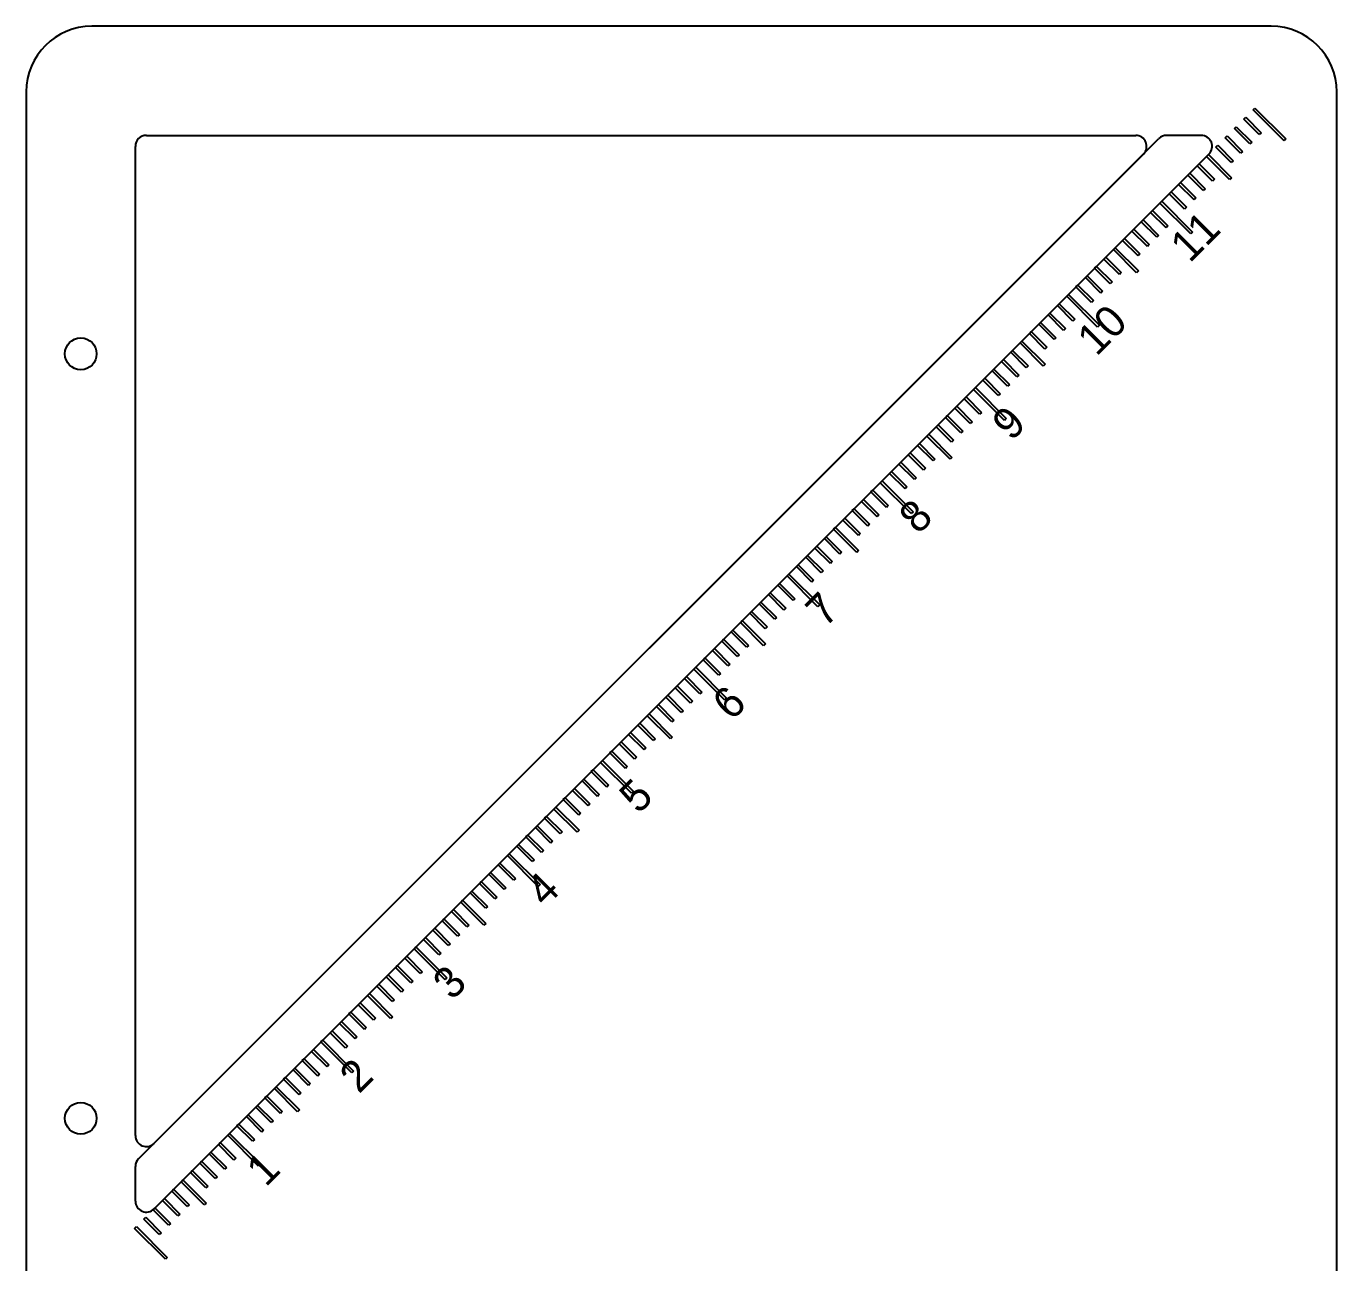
# Model space of a CAD drawing. Header units: millimetres. Extents: x 0 to 260, y -56 to 120.
# Drawn here: x 140 to 260, y 6.8 to 120 of the extents above; entities that cross this region are included whole.
import ezdxf

# ---------------------------------------------------------------- set-up
doc = ezdxf.new("R2010")
doc.units = ezdxf.units.MM
doc.layers.get('0').update_dxf_attribs({"lineweight": 25, "true_color": 0xffffff})
for name, color, linetype, lineweight, true_color in [('engrave', 6, 'Continuous', 25, 0xff00ff), ('guides', 1, 'Continuous', 25, 0xff0000), ('mark', 3, 'Continuous', 25, 0x00ff00)]:
    doc.layers.add(name, color=color, linetype=linetype, lineweight=lineweight, true_color=true_color)
doc.styles.add('textstyle32', font='')
doc.styles.add('textstyle33', font='')
doc.styles.add('textstyle34', font='')
doc.styles.add('textstyle35', font='')
doc.styles.add('textstyle36', font='')
doc.styles.add('textstyle37', font='')
doc.styles.add('textstyle38', font='')
doc.styles.add('textstyle39', font='')
doc.styles.add('textstyle40', font='')
doc.styles.add('textstyle41', font='')
doc.styles.add('textstyle42', font='')
doc.styles.get('textstyle32').set_extended_font_data('FreeMono')
doc.styles.get('textstyle33').set_extended_font_data('FreeMono')
doc.styles.get('textstyle34').set_extended_font_data('FreeMono')
doc.styles.get('textstyle35').set_extended_font_data('FreeMono')
doc.styles.get('textstyle36').set_extended_font_data('FreeMono')
doc.styles.get('textstyle37').set_extended_font_data('FreeMono')
doc.styles.get('textstyle38').set_extended_font_data('FreeMono')
doc.styles.get('textstyle39').set_extended_font_data('FreeMono')
doc.styles.get('textstyle40').set_extended_font_data('FreeMono')
doc.styles.get('textstyle41').set_extended_font_data('FreeMono')
doc.styles.get('textstyle42').set_extended_font_data('FreeMono')

msp = doc.modelspace()

# ---------------------------------------------------------------- linework, layer by layer
for p, q in [((254, 120), (146, 120)), ((140, 114), (140, 6)), ((260, 6), (260, 114)), ((150.29, 16.29), (243.71, 109.71)), ((247.59, 110), (244.41, 110)), ((151.71, 11.71), (248.29, 108.29)), ((150, 12.41), (150, 15.59))]:
    msp.add_line(p, q)
for centre in [(145, 90), (145, 20)]:
    msp.add_circle(centre, 1.45)
for centre, radius, start, end in [((146, 114), 6, 90, 180), ((254, 114), 6, 0, 90), ((244.41, 109), 1, 90, 135), ((247.59, 109), 1, 315, 90), ((151, 15.59), 1, 135, 180), ((151, 12.41), 1, 180, 315)]:
    msp.add_arc(centre, radius, start, end)
at = {"layer": 'engrave'}
for p, q in [((251.49, 111.49), (251.66, 111.66)), ((251.66, 111.66), (253.07, 110.24)), ((252.34, 112.34), (252.51, 112.51)), ((255.17, 109.51), (252.34, 112.34)), ((252.51, 112.51), (255.34, 109.68)), ((250.63, 110.63), (250.8, 110.8)), ((252.05, 109.22), (250.63, 110.63)), ((250.8, 110.8), (252.22, 109.39)), ((252.9, 110.07), (251.49, 111.49)), ((249.78, 109.78), (249.95, 109.95)), ((251.19, 108.37), (249.78, 109.78)), ((249.95, 109.95), (251.37, 108.54)), ((252.22, 109.39), (252.05, 109.22)), ((253.07, 110.24), (252.9, 110.07)), ((255.34, 109.68), (255.17, 109.51)), ((248.07, 108.07), (248.24, 108.24)), ((250.19, 105.95), (248.07, 108.07)), ((248.24, 108.24), (250.37, 106.12)), ((248.93, 108.93), (249.1, 109.1)), ((250.34, 107.51), (248.93, 108.93)), ((249.1, 109.1), (250.51, 107.68)), ((251.37, 108.54), (251.19, 108.37)), ((247.22, 107.22), (247.39, 107.39)), ((248.63, 105.81), (247.22, 107.22)), ((247.39, 107.39), (248.8, 105.98)), ((250.51, 107.68), (250.34, 107.51)), ((245.51, 105.51), (245.68, 105.68)), ((245.68, 105.68), (247.1, 104.27)), ((246.37, 106.37), (246.54, 106.54)), ((247.78, 104.95), (246.37, 106.37)), ((246.54, 106.54), (247.95, 105.12)), ((248.8, 105.98), (248.63, 105.81)), ((250.37, 106.12), (250.19, 105.95)), ((244.66, 104.66), (244.83, 104.83)), ((246.07, 103.24), (244.66, 104.66)), ((244.83, 104.83), (246.24, 103.42)), ((246.93, 104.1), (245.51, 105.51)), ((247.95, 105.12), (247.78, 104.95)), ((243.81, 103.81), (243.98, 103.98)), ((246.63, 100.98), (243.81, 103.81)), ((243.98, 103.98), (246.8, 101.15)), ((246.24, 103.42), (246.07, 103.24)), ((247.1, 104.27), (246.93, 104.1)), ((242.1, 102.1), (242.27, 102.27)), ((243.51, 100.68), (242.1, 102.1)), ((242.27, 102.27), (243.68, 100.85)), ((242.95, 102.95), (243.12, 103.12)), ((244.37, 101.54), (242.95, 102.95)), ((243.12, 103.12), (244.54, 101.71)), ((241.24, 101.24), (241.42, 101.42)), ((242.66, 99.83), (241.24, 101.24)), ((241.42, 101.42), (242.83, 100)), ((243.68, 100.85), (243.51, 100.68)), ((244.54, 101.71), (244.37, 101.54)), ((246.8, 101.15), (246.63, 100.98)), ((239.54, 99.54), (239.71, 99.71)), ((239.71, 99.71), (241.83, 97.59)), ((240.39, 100.39), (240.56, 100.56)), ((241.81, 98.98), (240.39, 100.39)), ((240.56, 100.56), (241.98, 99.15)), ((242.83, 100), (242.66, 99.83)), ((238.68, 98.68), (238.85, 98.85)), ((240.1, 97.27), (238.68, 98.68)), ((238.85, 98.85), (240.27, 97.44)), ((241.66, 97.42), (239.54, 99.54)), ((241.98, 99.15), (241.81, 98.98)), ((237.83, 97.83), (238, 98)), ((239.24, 96.42), (237.83, 97.83)), ((238, 98), (239.42, 96.59)), ((240.27, 97.44), (240.1, 97.27)), ((241.83, 97.59), (241.66, 97.42)), ((236.12, 96.12), (236.29, 96.29)), ((237.54, 94.71), (236.12, 96.12)), ((236.29, 96.29), (237.71, 94.88)), ((236.98, 96.98), (237.15, 97.15)), ((238.39, 95.56), (236.98, 96.98)), ((237.15, 97.15), (238.56, 95.73)), ((239.42, 96.59), (239.24, 96.42)), ((235.27, 95.27), (235.44, 95.44)), ((238.1, 92.44), (235.27, 95.27)), ((235.44, 95.44), (238.27, 92.61)), ((237.71, 94.88), (237.54, 94.71)), ((238.56, 95.73), (238.39, 95.56)), ((233.56, 93.56), (233.73, 93.73)), ((233.73, 93.73), (235.15, 92.32)), ((234.42, 94.42), (234.59, 94.59)), ((235.83, 93), (234.42, 94.42)), ((234.59, 94.59), (236, 93.17)), ((232.71, 92.71), (232.88, 92.88)), ((234.12, 91.3), (232.71, 92.71)), ((232.88, 92.88), (234.29, 91.47)), ((234.98, 92.15), (233.56, 93.56)), ((236, 93.17), (235.83, 93)), ((238.27, 92.61), (238.1, 92.44)), ((231.86, 91.86), (232.03, 92.03)), ((233.27, 90.44), (231.86, 91.86)), ((232.03, 92.03), (233.44, 90.61)), ((234.29, 91.47), (234.12, 91.3)), ((235.15, 92.32), (234.98, 92.15)), ((230.15, 90.15), (230.32, 90.32)), ((231.56, 88.73), (230.15, 90.15)), ((230.32, 90.32), (231.73, 88.91)), ((231, 91), (231.17, 91.17)), ((233.12, 88.88), (231, 91)), ((231.17, 91.17), (233.29, 89.05)), ((233.44, 90.61), (233.27, 90.44)), ((229.3, 89.3), (229.47, 89.47)), ((230.71, 87.88), (229.3, 89.3)), ((229.47, 89.47), (230.88, 88.05)), ((231.73, 88.91), (231.56, 88.73)), ((233.29, 89.05), (233.12, 88.88)), ((227.59, 87.59), (227.76, 87.76)), ((227.76, 87.76), (229.17, 86.34)), ((228.44, 88.44), (228.61, 88.61)), ((229.86, 87.03), (228.44, 88.44)), ((228.61, 88.61), (230.03, 87.2)), ((230.88, 88.05), (230.71, 87.88)), ((226.73, 86.73), (226.91, 86.91)), ((229.56, 83.91), (226.73, 86.73)), ((226.91, 86.91), (229.73, 84.08)), ((229, 86.17), (227.59, 87.59)), ((230.03, 87.2), (229.86, 87.03)), ((225.88, 85.88), (226.05, 86.05)), ((227.3, 84.47), (225.88, 85.88)), ((226.05, 86.05), (227.47, 84.64)), ((229.17, 86.34), (229, 86.17)), ((224.17, 84.17), (224.34, 84.34)), ((225.59, 82.76), (224.17, 84.17)), ((224.34, 84.34), (225.76, 82.93)), ((225.03, 85.03), (225.2, 85.2)), ((226.44, 83.61), (225.03, 85.03)), ((225.2, 85.2), (226.61, 83.78)), ((227.47, 84.64), (227.3, 84.47)), ((229.73, 84.08), (229.56, 83.91)), ((223.32, 83.32), (223.49, 83.49)), ((224.73, 81.91), (223.32, 83.32)), ((223.49, 83.49), (224.91, 82.08)), ((225.76, 82.93), (225.59, 82.76)), ((226.61, 83.78), (226.44, 83.61)), ((221.61, 81.61), (221.78, 81.78)), ((223.03, 80.2), (221.61, 81.61)), ((221.78, 81.78), (223.2, 80.37)), ((222.47, 82.47), (222.64, 82.64)), ((224.59, 80.35), (222.47, 82.47)), ((222.64, 82.64), (224.76, 80.52)), ((224.91, 82.08), (224.73, 81.91)), ((220.76, 80.76), (220.93, 80.93)), ((222.17, 79.35), (220.76, 80.76)), ((220.93, 80.93), (222.34, 79.52)), ((224.76, 80.52), (224.59, 80.35)), ((219.05, 79.05), (219.22, 79.22)), ((219.22, 79.22), (220.64, 77.81)), ((219.91, 79.91), (220.08, 80.08)), ((221.32, 78.49), (219.91, 79.91)), ((220.08, 80.08), (221.49, 78.66)), ((222.34, 79.52), (222.17, 79.35)), ((223.2, 80.37), (223.03, 80.2)), ((218.2, 78.2), (218.37, 78.37)), ((221.03, 75.37), (218.2, 78.2)), ((218.37, 78.37), (221.2, 75.54)), ((220.47, 77.64), (219.05, 79.05)), ((221.49, 78.66), (221.32, 78.49)), ((217.35, 77.35), (217.52, 77.52)), ((218.76, 75.93), (217.35, 77.35)), ((217.52, 77.52), (218.93, 76.1)), ((220.64, 77.81), (220.47, 77.64)), ((215.64, 75.64), (215.81, 75.81)), ((217.05, 74.22), (215.64, 75.64)), ((215.81, 75.81), (217.22, 74.39)), ((216.49, 76.49), (216.66, 76.66)), ((217.91, 75.08), (216.49, 76.49)), ((216.66, 76.66), (218.08, 75.25)), ((218.93, 76.1), (218.76, 75.93)), ((214.78, 74.78), (214.96, 74.96)), ((216.2, 73.37), (214.78, 74.78)), ((214.96, 74.96), (216.37, 73.54)), ((218.08, 75.25), (217.91, 75.08)), ((221.2, 75.54), (221.03, 75.37)), ((213.08, 73.08), (213.25, 73.25)), ((213.25, 73.25), (214.66, 71.83)), ((213.93, 73.93), (214.1, 74.1)), ((216.05, 71.81), (213.93, 73.93)), ((214.1, 74.1), (216.22, 71.98)), ((216.37, 73.54), (216.2, 73.37)), ((217.22, 74.39), (217.05, 74.22)), ((212.22, 72.22), (212.39, 72.39)), ((213.64, 70.81), (212.22, 72.22)), ((212.39, 72.39), (213.81, 70.98)), ((214.49, 71.66), (213.08, 73.08)), ((211.37, 71.37), (211.54, 71.54)), ((212.78, 69.96), (211.37, 71.37)), ((211.54, 71.54), (212.96, 70.13)), ((213.81, 70.98), (213.64, 70.81)), ((214.66, 71.83), (214.49, 71.66)), ((216.22, 71.98), (216.05, 71.81)), ((209.66, 69.66), (209.83, 69.83)), ((212.49, 66.83), (209.66, 69.66)), ((209.83, 69.83), (212.66, 67.01)), ((210.52, 70.52), (210.69, 70.69)), ((211.93, 69.1), (210.52, 70.52)), ((210.69, 70.69), (212.1, 69.27)), ((212.96, 70.13), (212.78, 69.96)), ((208.81, 68.81), (208.98, 68.98)), ((210.22, 67.4), (208.81, 68.81)), ((208.98, 68.98), (210.39, 67.57)), ((212.1, 69.27), (211.93, 69.1)), ((207.1, 67.1), (207.27, 67.27)), ((207.27, 67.27), (208.69, 65.86)), ((207.96, 67.96), (208.13, 68.13)), ((209.37, 66.54), (207.96, 67.96)), ((208.13, 68.13), (209.54, 66.71)), ((210.39, 67.57), (210.22, 67.4)), ((206.25, 66.25), (206.42, 66.42)), ((207.66, 64.83), (206.25, 66.25)), ((206.42, 66.42), (207.83, 65.01)), ((208.52, 65.69), (207.1, 67.1)), ((209.54, 66.71), (209.37, 66.54)), ((212.66, 67.01), (212.49, 66.83)), ((205.4, 65.4), (205.57, 65.57)), ((207.52, 63.27), (205.4, 65.4)), ((205.57, 65.57), (207.69, 63.45)), ((207.83, 65.01), (207.66, 64.83)), ((208.69, 65.86), (208.52, 65.69)), ((203.69, 63.69), (203.86, 63.86)), ((205.1, 62.27), (203.69, 63.69)), ((203.86, 63.86), (205.27, 62.45)), ((204.54, 64.54), (204.71, 64.71)), ((205.96, 63.13), (204.54, 64.54)), ((204.71, 64.71), (206.13, 63.3)), ((202.83, 62.83), (203.01, 63.01)), ((204.25, 61.42), (202.83, 62.83)), ((203.01, 63.01), (204.42, 61.59)), ((205.27, 62.45), (205.1, 62.27)), ((206.13, 63.3), (205.96, 63.13)), ((207.69, 63.45), (207.52, 63.27)), ((201.13, 61.13), (201.3, 61.3)), ((201.3, 61.3), (204.13, 58.47)), ((201.98, 61.98), (202.15, 62.15)), ((203.4, 60.57), (201.98, 61.98)), ((202.15, 62.15), (203.57, 60.74)), ((204.42, 61.59), (204.25, 61.42)), ((200.27, 60.27), (200.45, 60.45)), ((201.69, 58.86), (200.27, 60.27)), ((200.45, 60.45), (201.86, 59.03)), ((203.96, 58.3), (201.13, 61.13)), ((203.57, 60.74), (203.4, 60.57)), ((199.42, 59.42), (199.59, 59.59)), ((200.83, 58.01), (199.42, 59.42)), ((199.59, 59.59), (201.01, 58.18)), ((201.86, 59.03), (201.69, 58.86)), ((197.71, 57.71), (197.88, 57.88)), ((199.13, 56.3), (197.71, 57.71)), ((197.88, 57.88), (199.3, 56.47)), ((198.57, 58.57), (198.74, 58.74)), ((199.98, 57.15), (198.57, 58.57)), ((198.74, 58.74), (200.15, 57.32)), ((201.01, 58.18), (200.83, 58.01)), ((204.13, 58.47), (203.96, 58.3)), ((196.86, 56.86), (197.03, 57.03)), ((198.98, 54.74), (196.86, 56.86)), ((197.03, 57.03), (199.15, 54.91)), ((199.3, 56.47), (199.13, 56.3)), ((200.15, 57.32), (199.98, 57.15)), ((195.15, 55.15), (195.32, 55.32)), ((195.32, 55.32), (196.74, 53.91)), ((196.01, 56.01), (196.18, 56.18)), ((197.42, 54.59), (196.01, 56.01)), ((196.18, 56.18), (197.59, 54.76)), ((194.3, 54.3), (194.47, 54.47)), ((195.71, 52.89), (194.3, 54.3)), ((194.47, 54.47), (195.88, 53.06)), ((196.57, 53.74), (195.15, 55.15)), ((197.59, 54.76), (197.42, 54.59)), ((199.15, 54.91), (198.98, 54.74)), ((193.45, 53.45), (193.62, 53.62)), ((194.86, 52.03), (193.45, 53.45)), ((193.62, 53.62), (195.03, 52.2)), ((195.88, 53.06), (195.71, 52.89)), ((196.74, 53.91), (196.57, 53.74)), ((191.74, 51.74), (191.91, 51.91)), ((193.15, 50.32), (191.74, 51.74)), ((191.91, 51.91), (193.32, 50.5)), ((192.59, 52.59), (192.76, 52.76)), ((195.42, 49.76), (192.59, 52.59)), ((192.76, 52.76), (195.59, 49.93)), ((195.03, 52.2), (194.86, 52.03)), ((190.89, 50.89), (191.06, 51.06)), ((192.3, 49.47), (190.89, 50.89)), ((191.06, 51.06), (192.47, 49.64)), ((193.32, 50.5), (193.15, 50.32)), ((189.18, 49.18), (189.35, 49.35)), ((189.35, 49.35), (190.76, 47.93)), ((190.03, 50.03), (190.2, 50.2)), ((191.45, 48.62), (190.03, 50.03)), ((190.2, 50.2), (191.62, 48.79)), ((192.47, 49.64), (192.3, 49.47)), ((195.59, 49.93), (195.42, 49.76)), ((188.32, 48.32), (188.5, 48.5)), ((190.45, 46.2), (188.32, 48.32)), ((188.5, 48.5), (190.62, 46.37)), ((190.59, 47.76), (189.18, 49.18)), ((191.62, 48.79), (191.45, 48.62)), ((187.47, 47.47), (187.64, 47.64)), ((188.89, 46.06), (187.47, 47.47)), ((187.64, 47.64), (189.06, 46.23)), ((190.76, 47.93), (190.59, 47.76)), ((185.76, 45.76), (185.93, 45.93)), ((187.18, 44.35), (185.76, 45.76)), ((185.93, 45.93), (187.35, 44.52)), ((186.62, 46.62), (186.79, 46.79)), ((188.03, 45.2), (186.62, 46.62)), ((186.79, 46.79), (188.2, 45.37)), ((189.06, 46.23), (188.89, 46.06)), ((190.62, 46.37), (190.45, 46.2)), ((184.91, 44.91), (185.08, 45.08)), ((186.32, 43.5), (184.91, 44.91)), ((185.08, 45.08), (186.5, 43.67)), ((187.35, 44.52), (187.18, 44.35)), ((188.2, 45.37), (188.03, 45.2)), ((183.2, 43.2), (183.37, 43.37)), ((184.62, 41.79), (183.2, 43.2)), ((183.37, 43.37), (184.79, 41.96)), ((184.06, 44.06), (184.23, 44.23)), ((186.89, 41.23), (184.06, 44.06)), ((184.23, 44.23), (187.06, 41.4)), ((186.5, 43.67), (186.32, 43.5)), ((182.35, 42.35), (182.52, 42.52)), ((183.76, 40.94), (182.35, 42.35)), ((182.52, 42.52), (183.93, 41.11)), ((180.64, 40.64), (180.81, 40.81)), ((180.81, 40.81), (182.23, 39.4)), ((181.5, 41.5), (181.67, 41.67)), ((182.91, 40.08), (181.5, 41.5)), ((181.67, 41.67), (183.08, 40.25)), ((183.93, 41.11), (183.76, 40.94)), ((184.79, 41.96), (184.62, 41.79)), ((187.06, 41.4), (186.89, 41.23)), ((179.79, 39.79), (179.96, 39.96)), ((181.91, 37.67), (179.79, 39.79)), ((179.96, 39.96), (182.08, 37.84)), ((182.06, 39.23), (180.64, 40.64)), ((183.08, 40.25), (182.91, 40.08)), ((178.94, 38.94), (179.11, 39.11)), ((180.35, 37.52), (178.94, 38.94)), ((179.11, 39.11), (180.52, 37.69)), ((182.23, 39.4), (182.06, 39.23)), ((177.23, 37.23), (177.4, 37.4)), ((178.64, 35.81), (177.23, 37.23)), ((177.4, 37.4), (178.81, 35.98)), ((178.08, 38.08), (178.25, 38.25)), ((179.5, 36.67), (178.08, 38.08)), ((178.25, 38.25), (179.67, 36.84)), ((180.52, 37.69), (180.35, 37.52)), ((182.08, 37.84), (181.91, 37.67)), ((176.37, 36.37), (176.55, 36.55)), ((177.79, 34.96), (176.37, 36.37)), ((176.55, 36.55), (177.96, 35.13)), ((179.67, 36.84), (179.5, 36.67)), ((174.67, 34.67), (174.84, 34.84)), ((174.84, 34.84), (176.25, 33.42)), ((175.52, 35.52), (175.69, 35.69)), ((178.35, 32.69), (175.52, 35.52)), ((175.69, 35.69), (178.52, 32.86)), ((177.96, 35.13), (177.79, 34.96)), ((178.81, 35.98), (178.64, 35.81)), ((173.81, 33.81), (173.98, 33.98)), ((175.23, 32.4), (173.81, 33.81)), ((173.98, 33.98), (175.4, 32.57)), ((176.08, 33.25), (174.67, 34.67)), ((172.96, 32.96), (173.13, 33.13)), ((174.37, 31.55), (172.96, 32.96)), ((173.13, 33.13), (174.55, 31.72)), ((175.4, 32.57), (175.23, 32.4)), ((176.25, 33.42), (176.08, 33.25)), ((178.52, 32.86), (178.35, 32.69)), ((171.25, 31.25), (171.42, 31.42)), ((173.37, 29.13), (171.25, 31.25)), ((171.42, 31.42), (173.55, 29.3)), ((172.11, 32.11), (172.28, 32.28)), ((173.52, 30.69), (172.11, 32.11)), ((172.28, 32.28), (173.69, 30.86)), ((174.55, 31.72), (174.37, 31.55)), ((170.4, 30.4), (170.57, 30.57)), ((171.81, 28.99), (170.4, 30.4)), ((170.57, 30.57), (171.98, 29.16)), ((173.69, 30.86), (173.52, 30.69)), ((168.69, 28.69), (168.86, 28.86)), ((168.86, 28.86), (170.28, 27.45)), ((169.55, 29.55), (169.72, 29.72)), ((170.96, 28.13), (169.55, 29.55)), ((169.72, 29.72), (171.13, 28.3)), ((171.98, 29.16), (171.81, 28.99)), ((173.55, 29.3), (173.37, 29.13)), ((167.84, 27.84), (168.01, 28.01)), ((169.25, 26.43), (167.84, 27.84)), ((168.01, 28.01), (169.42, 26.6)), ((170.11, 27.28), (168.69, 28.69)), ((171.13, 28.3), (170.96, 28.13)), ((166.99, 26.99), (167.16, 27.16)), ((169.81, 24.16), (166.99, 26.99)), ((167.16, 27.16), (169.98, 24.33)), ((169.42, 26.6), (169.25, 26.43)), ((170.28, 27.45), (170.11, 27.28)), ((165.28, 25.28), (165.45, 25.45)), ((166.69, 23.86), (165.28, 25.28)), ((165.45, 25.45), (166.86, 24.04)), ((166.13, 26.13), (166.3, 26.3)), ((167.55, 24.72), (166.13, 26.13)), ((166.3, 26.3), (167.72, 24.89)), ((164.43, 24.43), (164.6, 24.6)), ((165.84, 23.01), (164.43, 24.43)), ((164.6, 24.6), (166.01, 23.18)), ((166.86, 24.04), (166.69, 23.86)), ((167.72, 24.89), (167.55, 24.72)), ((169.98, 24.33), (169.81, 24.16)), ((162.72, 22.72), (162.89, 22.89)), ((162.89, 22.89), (165.01, 20.77)), ((163.57, 23.57), (163.74, 23.74)), ((164.99, 22.16), (163.57, 23.57)), ((163.74, 23.74), (165.16, 22.33)), ((166.01, 23.18), (165.84, 23.01)), ((161.86, 21.86), (162.04, 22.04)), ((163.28, 20.45), (161.86, 21.86)), ((162.04, 22.04), (163.45, 20.62)), ((164.84, 20.6), (162.72, 22.72)), ((165.16, 22.33), (164.99, 22.16)), ((161.01, 21.01), (161.18, 21.18)), ((162.43, 19.6), (161.01, 21.01)), ((161.18, 21.18), (162.6, 19.77)), ((163.45, 20.62), (163.28, 20.45)), ((165.01, 20.77), (164.84, 20.6)), ((159.3, 19.3), (159.47, 19.47)), ((160.72, 17.89), (159.3, 19.3)), ((159.47, 19.47), (160.89, 18.06)), ((160.16, 20.16), (160.33, 20.33)), ((161.57, 18.74), (160.16, 20.16)), ((160.33, 20.33), (161.74, 18.91)), ((162.6, 19.77), (162.43, 19.6)), ((158.45, 18.45), (158.62, 18.62)), ((161.28, 15.62), (158.45, 18.45)), ((158.62, 18.62), (161.45, 15.79)), ((160.89, 18.06), (160.72, 17.89)), ((161.74, 18.91), (161.57, 18.74)), ((156.74, 16.74), (156.91, 16.91)), ((156.91, 16.91), (158.33, 15.5)), ((157.6, 17.6), (157.77, 17.77)), ((159.01, 16.18), (157.6, 17.6)), ((157.77, 17.77), (159.18, 16.35)), ((155.89, 15.89), (156.06, 16.06)), ((157.3, 14.48), (155.89, 15.89)), ((156.06, 16.06), (157.47, 14.65)), ((158.16, 15.33), (156.74, 16.74)), ((159.18, 16.35), (159.01, 16.18)), ((161.45, 15.79), (161.28, 15.62)), ((155.04, 15.04), (155.21, 15.21)), ((156.45, 13.62), (155.04, 15.04)), ((155.21, 15.21), (156.62, 13.79)), ((157.47, 14.65), (157.3, 14.48)), ((158.33, 15.5), (158.16, 15.33)), ((153.33, 13.33), (153.5, 13.5)), ((154.74, 11.91), (153.33, 13.33)), ((153.5, 13.5), (154.91, 12.09)), ((154.18, 14.18), (154.35, 14.35)), ((156.3, 12.06), (154.18, 14.18)), ((154.35, 14.35), (156.47, 12.23)), ((156.62, 13.79), (156.45, 13.62)), ((152.48, 12.48), (152.65, 12.65)), ((153.89, 11.06), (152.48, 12.48)), ((152.65, 12.65), (154.06, 11.23)), ((154.91, 12.09), (154.74, 11.91)), ((156.47, 12.23), (156.3, 12.06)), ((150.77, 10.77), (150.94, 10.94)), ((150.94, 10.94), (152.35, 9.52)), ((151.62, 11.62), (151.79, 11.79)), ((153.04, 10.21), (151.62, 11.62)), ((151.79, 11.79), (153.21, 10.38)), ((154.06, 11.23), (153.89, 11.06)), ((149.91, 9.91), (150.09, 10.09)), ((152.74, 7.09), (149.91, 9.91)), ((150.09, 10.09), (152.91, 7.26)), ((152.18, 9.35), (150.77, 10.77)), ((153.21, 10.38), (153.04, 10.21)), ((152.35, 9.52), (152.18, 9.35)), ((152.91, 7.26), (152.74, 7.09))]:
    msp.add_line(p, q, dxfattribs=at)
at = {"layer": 'guides'}
for p, q in [((151, 110), (241.59, 110)), ((150, 18.41), (150, 109)), ((242.29, 108.29), (151.71, 17.71))]:
    msp.add_line(p, q, dxfattribs=at)
for centre, start, end in [((151, 109), 90, 180), ((241.59, 109), 315, 90), ((151, 18.41), 180, 315)]:
    msp.add_arc(centre, 1, start, end, dxfattribs=at)

# ---------------------------------------------------------------- texts
at = {"layer": 'mark', "char_height": 6.0355, "attachment_point": 2, "rotation": 45}
for s, insert, style in [('\\H2.85714;11', (246.01, 101.77), 'textstyle42'), ('\\H2.85714;10', (237.48, 93.23), 'textstyle41'), ('\\H2.85714;9', (228.94, 84.7), 'textstyle40'), ('\\H2.85714;8', (220.41, 76.16), 'textstyle39'), ('\\H2.85714;7', (211.87, 67.63), 'textstyle38'), ('\\H2.85714;6', (203.33, 59.09), 'textstyle37'), ('\\H2.85714;5', (194.8, 50.56), 'textstyle36'), ('\\H2.85714;4', (186.26, 42.02), 'textstyle35'), ('\\H2.85714;3', (177.73, 33.49), 'textstyle34'), ('\\H2.85714;2', (169.19, 24.95), 'textstyle33'), ('\\H2.85714;1', (160.66, 16.41), 'textstyle32')]:
    msp.add_mtext(s, dxfattribs=dict(at, insert=insert, style=style))

doc.saveas('drawing.dxf')
